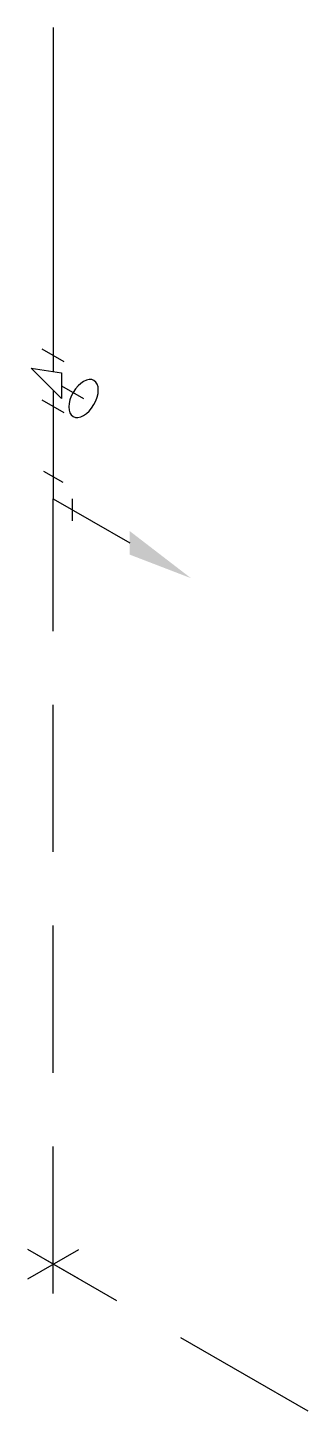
# Model space of a CAD drawing. Header units: millimetres. Extents: x -2836.61 to -2836.14, y 1134 to 1136.35.
import ezdxf

# ---------------------------------------------------------------- set-up
doc = ezdxf.new("R2010")
doc.units = ezdxf.units.MM
doc.linetypes.add('HIDDEN', pattern=[0.375, 0.25, -0.125])
doc.layers.add('Hds_iso_símbolos', color=2, linetype='Continuous')
doc.layers.add('Hds_iso_tubos', color=5, linetype='Continuous')

msp = doc.modelspace()

# ---------------------------------------------------------------- linework, layer by layer
at = {"layer": 'Hds_iso_símbolos'}
for p, q in [((-2836.5501, 1135.7822), (-2836.5876, 1135.8039)), ((-2836.6063, 1135.7714), (-2836.5548, 1135.7633)), ((-2836.6063, 1135.7714), (-2836.5548, 1135.72)), ((-2836.5548, 1135.7633), (-2836.5548, 1135.72)), ((-2836.5548, 1135.7417), (-2836.5173, 1135.72)), ((-2836.5501, 1135.6957), (-2836.5876, 1135.7173)), ((-2836.5851, 1135.5967), (-2836.5526, 1135.5779)), ((-2836.5363, 1135.5123), (-2836.5363, 1135.5498))]:
    msp.add_line(p, q, dxfattribs=at)
at = {"layer": 'Hds_iso_símbolos', "color": 1, "linetype": 'HIDDEN'}
for p, q in [((-2836.5688, 1134.1998), (-2836.5688, 1135.5498)), ((-2836.5255, 1134.2248), (-2836.6121, 1134.2748)), ((-2836.6121, 1134.2248), (-2836.5255, 1134.2748)), ((-2836.1358, 1133.9998), (-2836.6121, 1134.2748))]:
    msp.add_line(p, q, dxfattribs=at)
at = {"layer": 'Hds_iso_símbolos', "color": 2, "linetype": 'Continuous', "extrusion": (0, 0, -1)}
msp.add_ellipse((-2836.5173, 1135.72), major_axis=(0.0177, 0.0306), ratio=0.57735, dxfattribs=at)
at = {"layer": 'Hds_iso_símbolos', "color": 1}
msp.add_solid([(-2836.4389, 1135.4548), (-2836.4389, 1135.4948), (-2836.335, 1135.4148)], dxfattribs=at)
at = {"layer": 'Hds_iso_tubos', "linetype": 'Continuous'}
for p, q in [((-2836.5688, 1136.3498), (-2836.5688, 1135.7655)), ((-2836.5688, 1135.734), (-2836.5688, 1135.5498)), ((-2836.5688, 1135.5498), (-2836.4389, 1135.4748))]:
    msp.add_line(p, q, dxfattribs=at)

doc.saveas('drawing.dxf')
